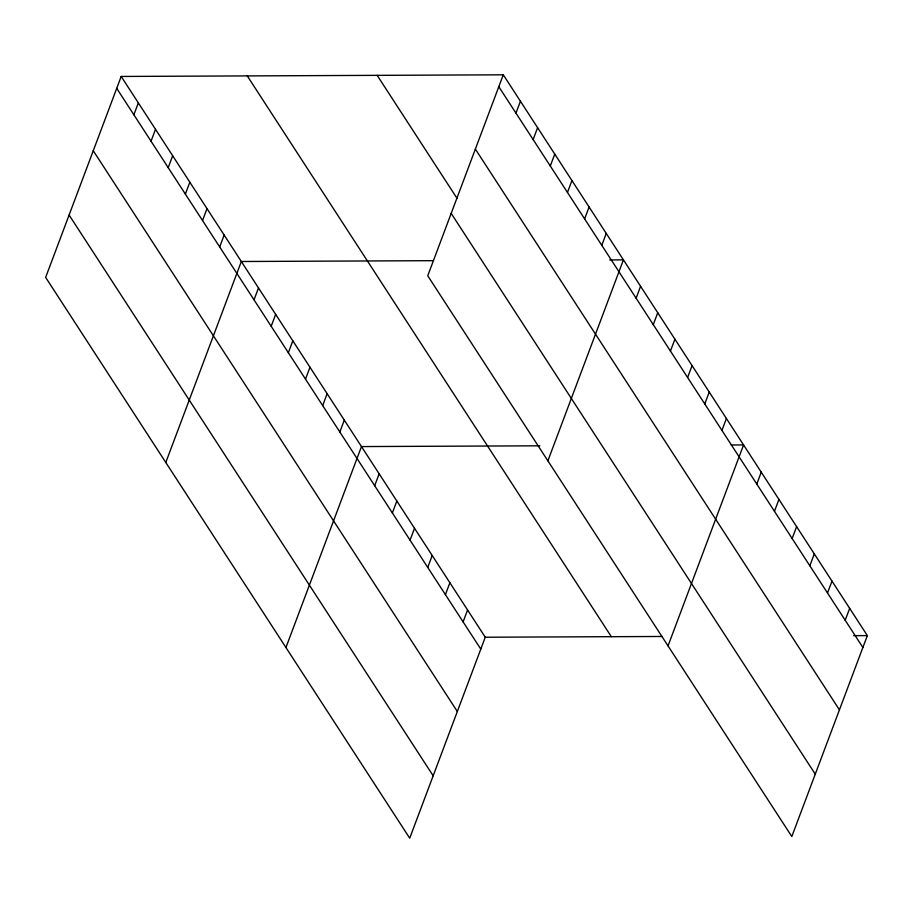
<?xml version="1.0" encoding="UTF-8"?>
<svg xmlns="http://www.w3.org/2000/svg" width="913" height="913" viewBox="0 0 913 913"><rect width="100%" height="100%" fill="white"/><g stroke="black" fill="none" stroke-linecap="round" stroke-linejoin="round"><path stroke-width="1.37" d="M121.189 76.452L45.65 277.404L409.72 838.191L485.26 637.228L121.189 76.452L503.28 74.809L867.35 635.596L791.811 836.548L427.741 275.772L503.28 74.809M133.88 114.776L138.342 102.884M151.044 141.218L155.507 129.326M168.209 167.65L172.671 155.758M185.373 194.092L189.836 182.201M202.538 220.524L207 208.632M219.691 246.967L224.164 235.075M165.789 462.469L241.329 261.506L432.374 260.684M254.019 299.841L258.493 287.949M271.184 326.272L275.658 314.38M288.348 352.715L292.822 340.823M305.513 379.146L309.986 367.254M322.677 405.589L327.151 393.697M339.841 432.02L344.304 420.128M285.94 647.522L361.468 446.571L539.811 445.806M374.684 485.693L379.157 473.801M515.971 113.132L520.444 101.252M392.373 512.935L396.835 501.043M533.135 139.575L537.609 127.683M550.299 166.006L554.762 154.126M410.051 540.176L414.525 528.285M567.464 192.449L571.926 180.557M427.741 567.407L432.203 555.515M584.628 218.88L589.09 207M445.418 594.648L449.892 582.756M601.793 245.323L606.255 233.431M463.108 621.89L467.57 609.998M547.891 460.825L623.419 259.874L609.713 259.931M636.11 298.197L640.584 286.305M653.274 324.629L657.748 312.748M670.439 351.071L674.912 339.18M687.603 377.503L692.077 365.611M704.768 403.945L709.241 392.054M721.932 430.377L726.406 418.485M668.031 645.879L743.57 444.928L731.233 444.985M756.774 484.05L761.248 472.169M774.464 511.291L778.937 499.4M792.142 538.533L796.615 526.641M809.831 565.763L814.305 553.883M827.509 593.005L831.983 581.113M845.198 620.247L849.672 608.355M485.26 637.228L662.187 636.475M853.644 635.653L867.35 635.596M498.806 86.701L862.876 647.477M475.353 149.093L839.435 709.869M377.183 75.357L457.036 198.338M451.193 213.38L815.263 774.156M247.275 75.916L611.345 636.692M116.716 88.344L480.786 649.12M93.263 150.736L457.333 711.512M69.103 215.012L433.173 775.799"/></g></svg>
